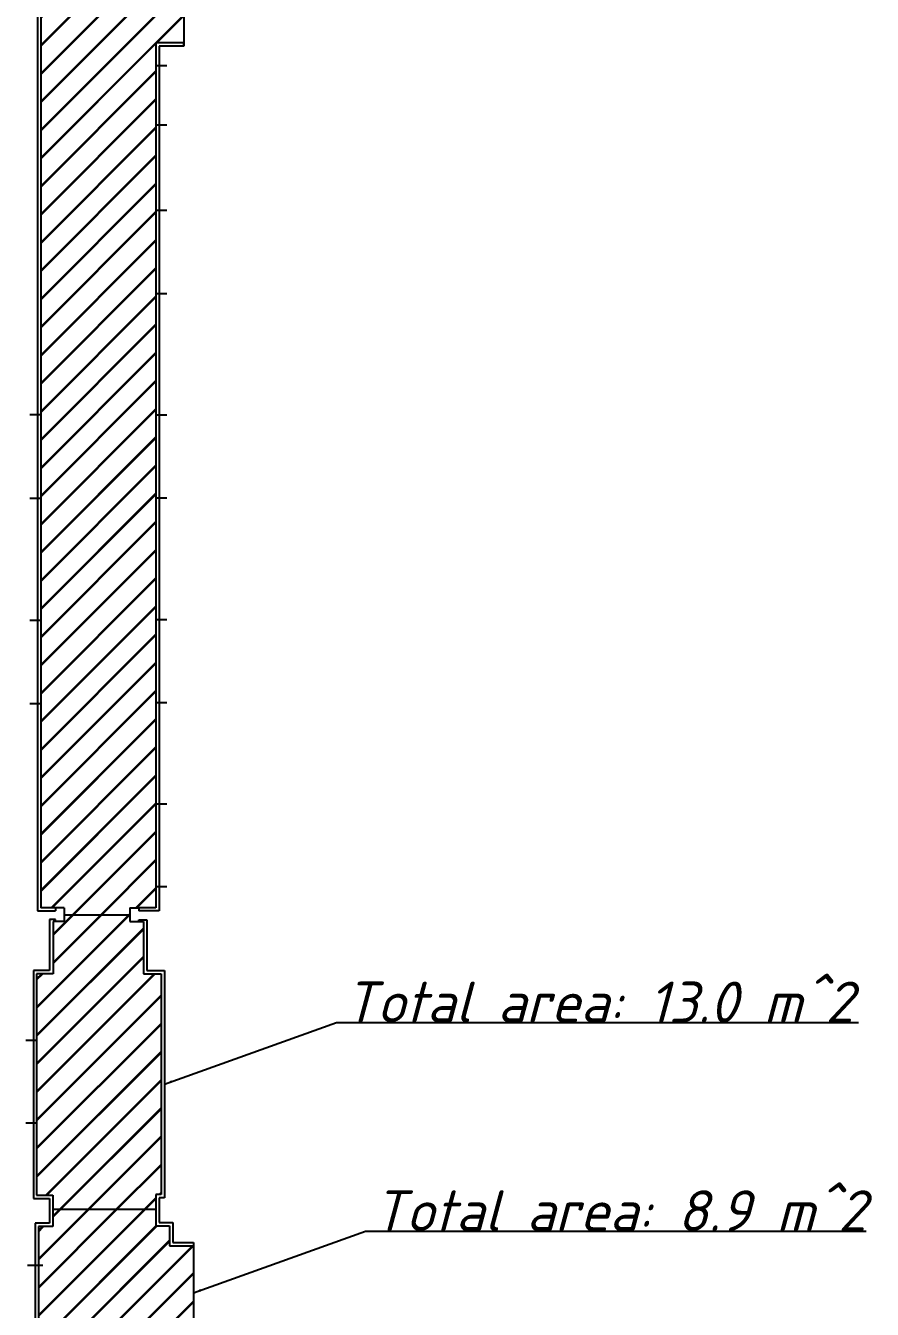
# Model space of a CAD drawing. Header units: millimetres. Extents: x 137411 to 273116, y -37 to 79573.
# Drawn here: x 249782 to 266356, y 31735 to 56866 of the extents above; entities that cross this region are included whole.
import ezdxf

# ---------------------------------------------------------------- set-up
doc = ezdxf.new("R2010")
doc.units = ezdxf.units.MM
doc.header["$LTSCALE"] = 0.001
doc.styles.add('GOST', font='ISOCPEUI.TTF')
doc.styles.get("Standard").update_dxf_attribs({"font": 'Arial.ttf'})
doc.dimstyles.new('Copy of ISO-25', dxfattribs={"dimtxt": 150, "dimasz": 150, "dimexe": 1.25, "dimexo": 0.625, "dimtad": 1, "dimtoh": 1, "dimtxsty": 'Standard', "dimcen": 2.5, "dimadec": 0, "dimazin": 0, "dimtfac": 1, "dimtmove": 0, "dimatfit": 3, "dimfxl": 1, "dimarcsym": 0})

msp = doc.modelspace()

# ---------------------------------------------------------------- hatches: boundary and pattern name
h = msp.add_hatch()
h.set_pattern_fill('JIS_LC_8', color=3, scale=50)
h.paths.add_polyline_path([(252332.763, 56530.897), (252397.763, 56530.897), (252876.763, 56530.897), (252876.763, 58070.897), (252294.763, 58070.897), (252294.763, 58135.897), (252294.763, 79094.897), (250075.763, 79094.897), (250075.763, 39591.897), (250363.763, 39591.897), (250533.763, 39591.897), (250533.763, 39459.397), (251823.763, 39459.397), (251823.763, 39591.897), (251993.763, 39591.897), (252332.763, 39591.897)])
h = msp.add_hatch()
h.set_pattern_fill('JIS_LC_8', color=2, scale=50)
h.paths.add_polyline_path([(252432.763, 38300.897), (252089.763, 38300.897), (252089.763, 38365.897), (252089.763, 39326.897), (251993.763, 39326.897), (251823.763, 39326.897), (251823.763, 39459.397), (250533.763, 39459.397), (250533.763, 39326.897), (250319.763, 39326.897), (250319.763, 38369.897), (250319.763, 38304.897), (249996.763, 38304.897), (249996.763, 33971.897), (250248.763, 33971.897), (250313.763, 33971.897), (250313.763, 33695.897), (252327.763, 33695.897), (252327.763, 33983.897), (252432.763, 33983.897)])
h = msp.add_hatch()
h.set_pattern_fill('JIS_LC_8', color=1, scale=50)
h.paths.add_polyline_path([(253064.763, 32979.897), (252599.763, 32979.897), (252599.763, 33044.897), (252599.763, 33369.897), (252327.763, 33369.897), (252327.763, 33434.897), (252327.763, 33695.897), (250313.763, 33695.897), (250313.763, 33419.897), (250313.763, 33354.897), (250029.763, 33354.897), (250029.763, 30745.897), (250309.763, 30745.897), (250374.763, 30745.897), (250374.763, 30347.086), (252051.763, 30347.086), (252051.763, 30765.897), (252116.763, 30765.897), (252599.763, 30765.897), (252599.763, 31132.897), (252664.763, 31132.897), (253064.763, 31132.897)])

# ---------------------------------------------------------------- linework, layer by layer
for p, q in [((250075.763, 79094.897), (250075.763, 39591.897)), ((250010.763, 59670.118), (250010.763, 49253.72)), ((252876.763, 58135.897), (252876.763, 56465.897)), ((252397.763, 56530.897), (252332.763, 56530.897)), ((252332.763, 56530.897), (252332.763, 39591.897)), ((252876.763, 56530.897), (252397.763, 56530.897)), ((252876.763, 56465.897), (252397.763, 56465.897)), ((252397.763, 56465.897), (252397.763, 56086.897)), ((252876.763, 56465.897), (252876.763, 56530.897)), ((252332.763, 56086.897), (252547.763, 56086.897)), ((252397.763, 56086.897), (252397.763, 54924.897)), ((252332.763, 54924.897), (252547.763, 54924.897)), ((252397.763, 54924.897), (252397.763, 53250.897)), ((252332.763, 53250.897), (252547.763, 53250.897)), ((252397.763, 53250.897), (252397.763, 51621.897)), ((252332.763, 51621.897), (252547.763, 51621.897)), ((252397.763, 51621.897), (252397.763, 49245.897)), ((249860.425, 49253.72), (250075.763, 49253.72)), ((250010.763, 49253.72), (250010.763, 47615.039)), ((252332.763, 49245.897), (252547.763, 49245.897)), ((252397.763, 49245.897), (252397.763, 47622.897)), ((249860.425, 47615.039), (250075.763, 47615.039)), ((250010.763, 47615.039), (250010.763, 45224.669)), ((252332.763, 47622.897), (252547.763, 47622.897)), ((252397.763, 47622.897), (252397.763, 45238.897)), ((252332.763, 45238.897), (252547.763, 45238.897)), ((252397.763, 45238.897), (252397.763, 43612.897)), ((249860.425, 45224.669), (250075.763, 45224.669)), ((250010.763, 45224.669), (250010.763, 43595.009)), ((249860.425, 43595.009), (250075.763, 43595.009)), ((250010.763, 43595.009), (250010.763, 39538.897)), ((252332.763, 43612.897), (252547.763, 43612.897)), ((252397.763, 43612.897), (252397.763, 41629.897)), ((252332.763, 41629.897), (252547.763, 41629.897)), ((252397.763, 41629.897), (252397.763, 40011.897)), ((252332.763, 40011.897), (252547.763, 40011.897)), ((252397.763, 40011.897), (252397.763, 39538.897)), ((250010.763, 39538.897), (250363.763, 39538.897)), ((250363.763, 39591.897), (250075.763, 39591.897)), ((250533.763, 39591.897), (250363.763, 39591.897)), ((250363.763, 39591.897), (250363.763, 39538.897)), ((250533.763, 39591.897), (250533.763, 39326.897)), ((250533.763, 39459.397), (251823.763, 39459.397)), ((251823.763, 39591.897), (251993.763, 39591.897)), ((251823.763, 39591.897), (251823.763, 39326.897)), ((251993.763, 39591.897), (251993.763, 39538.897)), ((252332.763, 39591.897), (251993.763, 39591.897)), ((252397.763, 39538.897), (251993.763, 39538.897)), ((250363.763, 39367.897), (250249.763, 39367.897)), ((250249.763, 39367.897), (250249.763, 38369.897)), ((250363.763, 39326.897), (250319.763, 39326.897)), ((250319.763, 39326.897), (250319.763, 38369.897)), ((250363.763, 39326.897), (250363.763, 39367.897)), ((250533.763, 39326.897), (250363.763, 39326.897)), ((251823.763, 39326.897), (251993.763, 39326.897)), ((251993.763, 39326.897), (251993.763, 39359.897)), ((251993.763, 39359.897), (252154.763, 39359.897)), ((251993.763, 39326.897), (252089.763, 39326.897)), ((252089.763, 39326.897), (252089.763, 38365.897)), ((252154.763, 39359.897), (252154.763, 38365.897)), ((250249.763, 38369.897), (249931.763, 38369.897)), ((249931.763, 38369.897), (249931.763, 37006.897)), ((250319.763, 38304.897), (249996.763, 38304.897)), ((249996.763, 38304.897), (249996.763, 33971.897)), ((250319.763, 38369.897), (250319.763, 38304.897)), ((252089.763, 38365.897), (252089.763, 38300.897)), ((252089.763, 38300.897), (252432.763, 38300.897)), ((252154.763, 38365.897), (252497.763, 38365.897)), ((252432.763, 38300.897), (252432.763, 33983.897)), ((252497.763, 38365.897), (252497.763, 33918.897)), ((249781.763, 37006.897), (249996.763, 37006.897)), ((249931.763, 37006.897), (249931.763, 35384.897)), ((249781.763, 35384.897), (249996.763, 35384.897)), ((249931.763, 35384.897), (249931.763, 33906.897)), ((249996.763, 33971.897), (250248.763, 33971.897)), ((250248.763, 33971.897), (250313.763, 33971.897)), ((250313.763, 33971.897), (250313.763, 33419.897)), ((252392.763, 33983.897), (252327.763, 33983.897)), ((252327.763, 33983.897), (252327.763, 33434.897)), ((252432.763, 33983.897), (252392.763, 33983.897)), ((249931.763, 33906.897), (250248.763, 33906.897)), ((250248.763, 33906.897), (250248.763, 33419.897)), ((250313.619, 33695.897), (252327.769, 33695.897)), ((252497.763, 33918.897), (252392.763, 33918.897)), ((252392.763, 33918.897), (252392.763, 33434.897)), ((252327.763, 33434.897), (252327.763, 33369.897)), ((252392.763, 33434.897), (252664.763, 33434.897)), ((252664.763, 33434.897), (252664.763, 33044.897)), ((250248.763, 33419.897), (249964.763, 33419.897)), ((249964.763, 33419.897), (249964.763, 32597.897)), ((250313.763, 33354.897), (250029.763, 33354.897)), ((250029.763, 33354.897), (250029.763, 30745.897)), ((250313.763, 33419.897), (250313.763, 33354.897)), ((252327.763, 33369.897), (252599.763, 33369.897)), ((252599.763, 33369.897), (252599.763, 33044.897)), ((252599.763, 33044.897), (252599.763, 32979.897)), ((252599.763, 32979.897), (253064.763, 32979.897)), ((252664.763, 33044.897), (253064.763, 33044.897)), ((253064.763, 33044.897), (253064.763, 31067.897)), ((249814.763, 32597.897), (250114.763, 32597.897)), ((249964.763, 32597.897), (249964.763, 31546.897))]:
    msp.add_line(p, q)

# ---------------------------------------------------------------- texts
at = {"char_height": 800, "attachment_point": 7, "style": 'GOST'}
for s, insert in [('Total area: 13.0 m^ 2', (256016.014, 37350.838)), ('Total area: 8.9 m^ 2', (256583.014, 33264.838))]:
    msp.add_mtext(s, dxfattribs=dict(at, insert=insert))

# ---------------------------------------------------------------- leaders
at = {"annotation_type": 0, "has_hookline": 1, "hookline_direction": 0}
for points, text_width in [([(252497.763, 36142.397), (255865.389, 37350.213), (256015.389, 37350.213)], 10067.879), ([(253064.763, 32056.397), (256432.389, 33264.213), (256582.389, 33264.213)], 9653.939)]:
    msp.add_leader(points, dimstyle='Copy of ISO-25', dxfattribs=dict(at, text_width=text_width))

doc.saveas('drawing.dxf')
